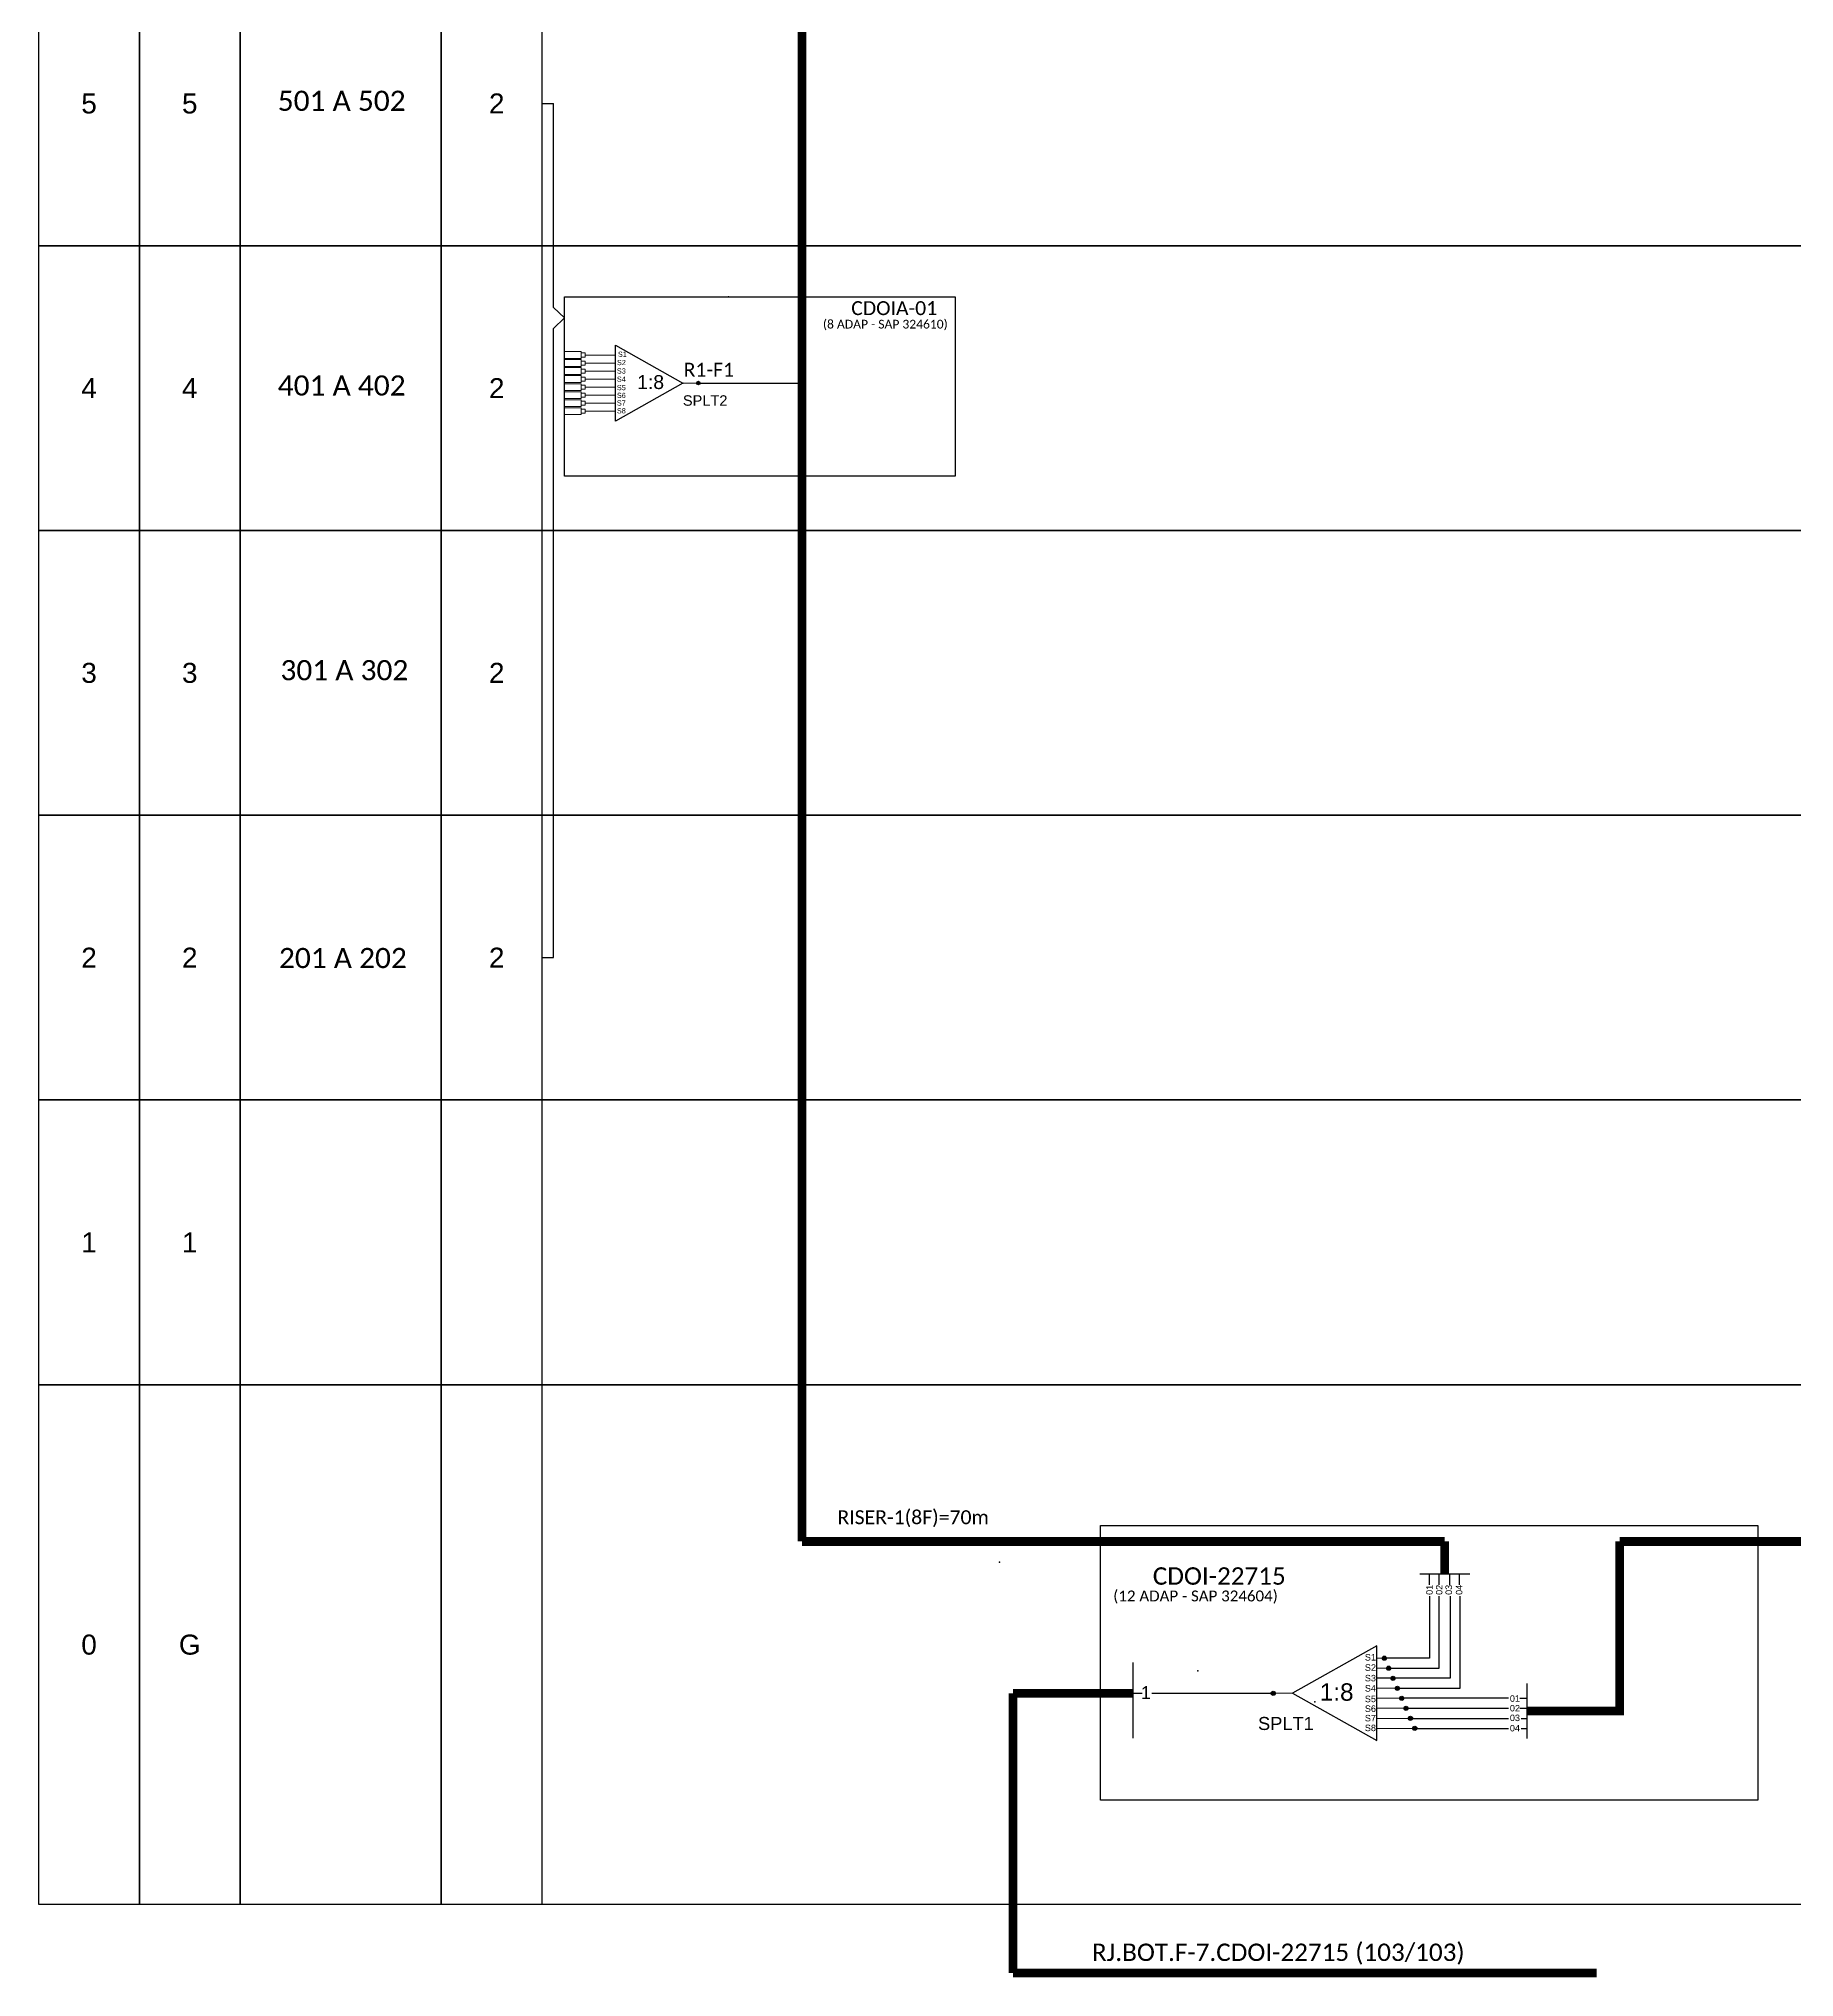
# Model space of a CAD drawing. Header units: inches. Extents: x -143605 to -141670, y 187277 to 187871.
# Drawn here: x -142073 to -141871.1, y 187392.7 to 187615.6 of the extents above; entities that cross this region are included whole.
import ezdxf
from ezdxf.enums import TextEntityAlignment as Align

# ---------------------------------------------------------------- set-up
doc = ezdxf.new("R2010")
doc.units = ezdxf.units.IN
doc.header["$MEASUREMENT"] = 0
doc.styles.add('ARIAL', font='arial.ttf')
doc.styles.add('WMF-Calibri0', font='calibri.ttf')
doc.linetypes.add('RESERVA', pattern='A,0.5,-0.15,["RESERVA",Standard,S=0.18,R=0,X=0,Y=-0.1],-1.3', length=1.95)

# ---------------------------------------------------------------- blocks, each defined once
blk = doc.blocks.new('A$C415C251F')
at = {"color": 3}
blk.add_point((0, 0), dxfattribs=at)
blk = doc.blocks.new('LEG_CDOIA8_C-SPLT_ESQ')
at = {"color": 3, "extrusion": (0, 0, -1), "xscale": -1, "zscale": -1}
blk.add_blockref('A$C415C251F', (0, 0), dxfattribs=at)
at = {"color": 1, "style": 'WMF-Calibri0', "flags": 4}
blk.add_attdef('CDO', (21.44, -2.61), '', height=2, dxfattribs=at)
blk.add_attdef('MODELO', text='', height=1.5, dxfattribs=at).set_placement((22.54, -4.54), align=Align.CENTER)
at = {"style": 'ARIAL', "flags": 4}
blk.add_attdef('SPLITAGEM', text='', height=1.5, dxfattribs=at).set_placement((18.61, -12.59), align=Align.CENTER)
blk = doc.blocks.new('SPLITTER_')
blk.add_point((0, 0))
at = {"style": 'ARIAL', "flags": 4}
blk.add_attdef('SPLT', (0, -3.26), '', height=1.5, dxfattribs=at)
blk = doc.blocks.new('SPLT_1-8_SC-APC_ESQ')
at = {"color": 1}
blk.add_lwpolyline([(7.37, -2.1), (17.04, -7.55), (7.37, -13), (7.37, -2.1)], dxfattribs=at)
at = {"color": 3, "lineweight": 0}
for points in [[(2.41, -3.02), (0, -3.02)], [(2.41, -4), (0, -4)], [(2.41, -4.17), (0, -4.17)], [(2.41, -5.16), (0, -5.16)], [(2.41, -5.32), (0, -5.32)], [(2.41, -3.02), (2.41, -4)], [(2.41, -4.17), (2.41, -5.16)], [(2.41, -5.32), (2.41, -6.31)], [(2.99, -3.51), (7.37, -3.51)], [(7.37, -4.66), (2.99, -4.66)], [(2.41, -6.31), (0, -6.31)], [(2.41, -6.48), (0, -6.48)], [(2.41, -7.46), (0, -7.46)], [(2.41, -7.63), (0, -7.63)], [(2.41, -6.48), (2.41, -7.46)], [(2.41, -7.63), (2.41, -8.62)], [(7.37, -5.82), (2.99, -5.82)], [(7.37, -6.97), (2.99, -6.97)], [(7.37, -8.12), (2.99, -8.12)], [(2.41, -8.62), (0, -8.62)], [(2.41, -8.78), (0, -8.78)], [(2.41, -9.77), (0, -9.77)], [(2.41, -9.94), (0, -9.94)], [(2.41, -10.92), (0, -10.92)], [(2.41, -11.09), (0, -11.09)], [(2.41, -8.78), (2.41, -9.77)], [(2.41, -9.94), (2.41, -10.92)], [(2.41, -11.09), (2.41, -12.08)], [(7.37, -9.28), (2.99, -9.28)], [(7.37, -10.43), (2.99, -10.43)], [(2.41, -12.08), (0, -12.08)], [(7.37, -11.58), (2.99, -11.58)]]:
    blk.add_lwpolyline(points, dxfattribs=at)
for points in [[(2.99, -3.22), (2.41, -3.22), (2.41, -3.8), (2.99, -3.8)], [(2.99, -4.38), (2.41, -4.38), (2.41, -4.95), (2.99, -4.95)], [(2.99, -5.53), (2.41, -5.53), (2.41, -6.1), (2.99, -6.1)], [(2.99, -6.68), (2.41, -6.68), (2.41, -7.26), (2.99, -7.26)], [(2.99, -7.84), (2.41, -7.84), (2.41, -8.41), (2.99, -8.41)], [(2.99, -8.99), (2.41, -8.99), (2.41, -9.56), (2.99, -9.56)], [(2.99, -10.14), (2.41, -10.14), (2.41, -10.72), (2.99, -10.72)], [(2.99, -11.3), (2.41, -11.3), (2.41, -11.87), (2.99, -11.87)]]:
    blk.add_lwpolyline(points, close=True, dxfattribs=at)
at = {"color": 1, "lineweight": 0}
blk.add_lwpolyline([(17.04, -7.55), (19.26, -7.55)], dxfattribs=at)
at = {"color": 1, "style": 'ARIAL'}
for s, height, p in [('S3', 0.75, (7.55, -6.18)), ('S2', 0.75, (7.56, -4.97)), ('S1', 0.75, (7.7, -3.78)), ('S5', 0.75, (7.55, -8.57)), ('S4', 0.75, (7.55, -7.36)), ('1:8', 2, (10.45, -8.4)), ('S6', 0.75, (7.55, -9.69)), ('S7', 0.75, (7.55, -10.78)), ('S8', 0.75, (7.55, -11.9))]:
    blk.add_text(s, height=height, dxfattribs=at).set_placement(p)

msp = doc.modelspace()

# ---------------------------------------------------------------- hatches: boundary and pattern name
h = msp.add_hatch(color=3)
h.dxf.hatch_style = 1
edge = h.paths.add_edge_path()
edge.add_arc((-141997.14, 187576), 0.205, 0, 360)
h = msp.add_hatch(color=3)
h.dxf.hatch_style = 1
edge = h.paths.add_edge_path()
edge.add_arc((-141918.26, 187429.36), 0.242, 0, 360)
h = msp.add_hatch(color=3)
h.dxf.hatch_style = 1
edge = h.paths.add_edge_path()
edge.add_arc((-141917.76, 187428.21), 0.242, 0, 360)
h = msp.add_hatch(color=3)
h.dxf.hatch_style = 1
edge = h.paths.add_edge_path()
edge.add_arc((-141917.26, 187427.05), 0.242, 0, 360)
h = msp.add_hatch(color=3)
h.dxf.hatch_style = 1
edge = h.paths.add_edge_path()
edge.add_arc((-141931.03, 187425.32), 0.242, 0, 360)
h = msp.add_hatch(color=3)
h.dxf.hatch_style = 1
edge = h.paths.add_edge_path()
edge.add_arc((-141916.76, 187425.9), 0.242, 0, 360)
h = msp.add_hatch(color=3)
h.dxf.hatch_style = 1
edge = h.paths.add_edge_path()
edge.add_arc((-141916.26, 187424.75), 0.242, 0, 360)
h = msp.add_hatch(color=3)
h.dxf.hatch_style = 1
edge = h.paths.add_edge_path()
edge.add_arc((-141915.76, 187423.6), 0.242, 0, 360)
h = msp.add_hatch(color=3)
h.dxf.hatch_style = 1
edge = h.paths.add_edge_path()
edge.add_arc((-141915.26, 187422.44), 0.242, 0, 360)
h = msp.add_hatch(color=3)
h.dxf.hatch_style = 1
edge = h.paths.add_edge_path()
edge.add_arc((-141914.76, 187421.29), 0.242, 0, 360)

# ---------------------------------------------------------------- linework, layer by layer
at = {"color": 5, "const_width": 1}
for points in [[(-141985.21, 187677.76), (-141985.21, 187442.78)], [(-141911.31, 187442.78), (-141985.21, 187442.78)], [(-141911.31, 187439.06), (-141911.31, 187442.78)]]:
    msp.add_lwpolyline(points, dxfattribs=at)
for points in [[(-142072.99, 187624.52), (-142061.42, 187624.52), (-142061.42, 187591.78), (-142072.99, 187591.78)], [(-142061.42, 187624.52), (-142049.85, 187624.52), (-142049.85, 187591.78), (-142061.42, 187591.78)], [(-142049.85, 187624.52), (-141779.92, 187624.52), (-141779.92, 187591.78), (-142049.85, 187591.78)], [(-142049.85, 187624.52), (-142026.7, 187624.52), (-142026.7, 187591.78), (-142049.85, 187591.78)], [(-142026.7, 187624.52), (-142015.13, 187624.52), (-142015.13, 187591.78), (-142026.7, 187591.78)], [(-142072.99, 187591.78), (-142061.42, 187591.78), (-142061.42, 187559.04), (-142072.99, 187559.04)], [(-142061.42, 187591.78), (-142049.85, 187591.78), (-142049.85, 187559.04), (-142061.42, 187559.04)], [(-142049.85, 187591.78), (-141779.92, 187591.78), (-141779.92, 187559.04), (-142049.85, 187559.04)], [(-142049.85, 187591.78), (-142026.7, 187591.78), (-142026.7, 187559.04), (-142049.85, 187559.04)], [(-142026.7, 187591.78), (-142015.13, 187591.78), (-142015.13, 187559.04), (-142026.7, 187559.04)], [(-142072.99, 187559.04), (-142061.42, 187559.04), (-142061.42, 187526.29), (-142072.99, 187526.29)], [(-142061.42, 187559.04), (-142049.85, 187559.04), (-142049.85, 187526.29), (-142061.42, 187526.29)], [(-142049.85, 187559.04), (-141779.92, 187559.04), (-141779.92, 187526.29), (-142049.85, 187526.29)], [(-142049.85, 187559.04), (-142026.7, 187559.04), (-142026.7, 187526.29), (-142049.85, 187526.29)], [(-142026.7, 187559.04), (-142015.13, 187559.04), (-142015.13, 187526.29), (-142026.7, 187526.29)], [(-142072.99, 187526.29), (-142061.42, 187526.29), (-142061.42, 187493.55), (-142072.99, 187493.55)], [(-142061.42, 187526.29), (-142049.85, 187526.29), (-142049.85, 187493.55), (-142061.42, 187493.55)], [(-142049.85, 187526.29), (-141779.92, 187526.29), (-141779.92, 187493.55), (-142049.85, 187493.55)], [(-142049.85, 187526.29), (-142026.7, 187526.29), (-142026.7, 187493.55), (-142049.85, 187493.55)], [(-142026.7, 187526.29), (-142015.13, 187526.29), (-142015.13, 187493.55), (-142026.7, 187493.55)], [(-142072.99, 187493.55), (-142061.42, 187493.55), (-142061.42, 187460.81), (-142072.99, 187460.81)], [(-142061.42, 187493.55), (-142049.85, 187493.55), (-142049.85, 187460.81), (-142061.42, 187460.81)], [(-142049.85, 187493.55), (-141779.92, 187493.55), (-141779.92, 187460.81), (-142049.85, 187460.81)], [(-142049.85, 187493.55), (-142026.7, 187493.55), (-142026.7, 187460.81), (-142049.85, 187460.81)], [(-142026.7, 187493.55), (-142015.13, 187493.55), (-142015.13, 187460.81), (-142026.7, 187460.81)], [(-142072.99, 187460.81), (-142061.42, 187460.81), (-142061.42, 187401.03), (-142072.99, 187401.03)], [(-142061.42, 187460.81), (-142049.85, 187460.81), (-142049.85, 187401.03), (-142061.42, 187401.03)], [(-142049.85, 187460.81), (-141779.92, 187460.81), (-141779.92, 187401.03), (-142049.85, 187401.03)], [(-142049.85, 187460.81), (-142026.7, 187460.81), (-142026.7, 187401.03), (-142049.85, 187401.03)], [(-142026.7, 187460.81), (-142015.13, 187460.81), (-142015.13, 187401.03), (-142026.7, 187401.03)]]:
    msp.add_lwpolyline(points, close=True)
at = {"color": 3}
for points in [[(-142015.13, 187509.92), (-142013.81, 187509.92), (-142013.81, 187582.28), (-142012.55, 187583.49), (-142013.81, 187584.7), (-142013.81, 187608.15)], [(-142015.13, 187608.15), (-142013.81, 187608.15)], [(-141947.19, 187425.32), (-141946.11, 187425.32)], [(-141945, 187425.32), (-141931.03, 187425.32)]]:
    msp.add_lwpolyline(points, dxfattribs=at)
at = {"color": 1}
for points in [[(-142012.55, 187585.9), (-141967.6, 187585.9), (-141967.6, 187565.29), (-142012.55, 187565.29)], [(-141950.88, 187444.62), (-141875.31, 187444.62), (-141875.31, 187413.04), (-141950.88, 187413.04)]]:
    msp.add_lwpolyline(points, close=True, dxfattribs=at)
at = {"color": 5}
for points in [[(-141997.14, 187576), (-141985.21, 187576)], [(-141914.17, 187439.06), (-141908.44, 187439.06)], [(-141913.12, 187439.06), (-141913.12, 187437.8)], [(-141911.97, 187437.8), (-141911.97, 187439.06)], [(-141910.76, 187439.06), (-141910.76, 187437.8)], [(-141913.07, 187436.49), (-141913.07, 187429.36)], [(-141911.97, 187428.21), (-141911.97, 187436.49)], [(-141910.7, 187436.49), (-141910.7, 187427.05)], [(-141913.07, 187429.36), (-141918.26, 187429.36)], [(-141917.76, 187428.21), (-141911.97, 187428.21)], [(-141910.7, 187427.05), (-141917.26, 187427.05)]]:
    msp.add_lwpolyline(points, dxfattribs=at)
at = {"color": 6, "const_width": 1}
for points in [[(-141901.87, 187423.3), (-141891.19, 187423.3), (-141891.19, 187442.78)], [(-141891.19, 187442.78), (-141809.93, 187442.78)]]:
    msp.add_lwpolyline(points, dxfattribs=at)
at = {"color": 8, "linetype": 'RESERVA', "ltscale": 4}
for points in [[(-141909.6, 187437.8), (-141909.6, 187439.06)], [(-141909.54, 187425.9), (-141909.54, 187436.49)], [(-141916.76, 187425.9), (-141909.54, 187425.9)]]:
    msp.add_lwpolyline(points, dxfattribs=at)
at = {"color": 1}
for points in [[(-141947.19, 187428.86), (-141947.19, 187420.15)], [(-141919.13, 187430.77), (-141928.8, 187425.32), (-141919.13, 187419.88), (-141919.13, 187430.77)]]:
    msp.add_lwpolyline(points, dxfattribs=at)
at = {"color": 7, "lineweight": 0}
for points in [[(-141918.26, 187429.36), (-141919.13, 187429.36)], [(-141919.13, 187428.21), (-141917.76, 187428.21)], [(-141917.26, 187427.05), (-141917.26, 187427.05)], [(-141919.13, 187425.9), (-141916.76, 187425.9)], [(-141919.13, 187424.75), (-141916.26, 187424.75)], [(-141919.13, 187423.6), (-141915.76, 187423.6)], [(-141919.13, 187422.44), (-141915.26, 187422.44)], [(-141919.13, 187421.29), (-141914.76, 187421.29)]]:
    msp.add_lwpolyline(points, dxfattribs=at)
msp.add_lwpolyline([(-141917.26, 187427.05), (-141919.13, 187427.05)])
at = {"color": 1, "const_width": 1}
for points in [[(-141960.96, 187425.33), (-141947.19, 187425.32)], [(-141960.96, 187425.33), (-141960.96, 187393.17)], [(-141960.96, 187393.17), (-141893.84, 187393.17)]]:
    msp.add_lwpolyline(points, dxfattribs=at)
at = {"color": 1, "lineweight": 0}
msp.add_lwpolyline([(-141928.8, 187425.32), (-141931.03, 187425.32)], dxfattribs=at)
at = {"color": 6}
for points in [[(-141903.97, 187424.75), (-141916.26, 187424.75)], [(-141902.66, 187424.75), (-141901.87, 187424.75)], [(-141901.87, 187426.46), (-141901.87, 187420.14)], [(-141915.76, 187423.6), (-141903.97, 187423.6)], [(-141915.26, 187422.44), (-141903.97, 187422.44)], [(-141902.66, 187423.6), (-141901.87, 187423.6)], [(-141902.52, 187422.44), (-141901.87, 187422.44)], [(-141914.76, 187421.29), (-141903.97, 187421.29)], [(-141902.51, 187421.29), (-141901.87, 187421.29)]]:
    msp.add_lwpolyline(points, dxfattribs=at)
at = {"color": 3}
for centre, radius in [((-141997.14, 187576), 0.205), ((-141918.26, 187429.36), 0.242), ((-141917.76, 187428.21), 0.242), ((-141917.26, 187427.05), 0.242), ((-141931.03, 187425.32), 0.242), ((-141916.76, 187425.9), 0.242), ((-141916.26, 187424.75), 0.242), ((-141915.76, 187423.6), 0.242), ((-141915.26, 187422.44), 0.242), ((-141914.76, 187421.29), 0.242)]:
    msp.add_circle(centre, radius, dxfattribs=at)

# ---------------------------------------------------------------- block references
ref = msp.add_blockref('LEG_CDOIA8_C-SPLT_ESQ', (-141993.67, 187585.9), dxfattribs=dict(at, xscale=0.7999999999883585, yscale=0.7999999999883585, zscale=0.8))
ref.add_attrib('CDO', 'CDOIA-01', (-141979.56, 187583.81), dxfattribs={"color": 1, "height": 1.6, "style": 'WMF-Calibri0'})
ref.add_attrib('MODELO', '(8 ADAP - SAP 324610)', dxfattribs={"color": 1, "height": 1, "style": 'WMF-Calibri0'}).set_placement((-141975.64, 187582.27), align=Align.CENTER)
at = {"xscale": 0.7999999999883585, "yscale": 0.7999999999883585, "zscale": 0.8}
msp.add_blockref('SPLT_1-8_SC-APC_ESQ', (-142012.55, 187582.03), dxfattribs=at)
ref = msp.add_blockref('SPLITTER_', (-141998.92, 187576), dxfattribs=dict(xscale=0.7999999999883585, yscale=0.7999999999883585, zscale=0.8))
ref.add_attrib('SPLT', 'SPLT2', (-141998.92, 187573.39), dxfattribs={"height": 1.2, "style": 'ARIAL'})
at = {"color": 3}
ref = msp.add_blockref('LEG_CDOIA8_C-SPLT_ESQ', (-141962.51, 187440.42), dxfattribs=at)
ref.add_attrib('CDO', 'CDOI-22715', (-141944.88, 187437.81), dxfattribs={"color": 1, "height": 2, "style": 'WMF-Calibri0'})
ref.add_attrib('MODELO', '(12 ADAP - SAP 324604)', dxfattribs={"color": 1, "height": 1.25, "style": 'WMF-Calibri0'}).set_placement((-141939.97, 187435.89), align=Align.CENTER)
ref = msp.add_blockref('SPLITTER_', (-141939.72, 187427.91), dxfattribs=dict(xscale=-1))
ref.add_attrib('SPLT', '1', (-141946.25, 187424.65), dxfattribs={"height": 1.5, "style": 'ARIAL'})
ref = msp.add_blockref('SPLITTER_', (-141926.25, 187424.36), dxfattribs=dict(xscale=-1))
ref.add_attrib('SPLT', 'SPLT1', (-141932.78, 187421.1), dxfattribs={"height": 1.5, "style": 'ARIAL'})

# ---------------------------------------------------------------- texts
at = {"style": 'WMF-Calibri0'}
for s, p in [('501 A 502', (-142045.51, 187607.3)), ('401 A 402', (-142045.51, 187574.56)), ('301 A 302', (-142045.2, 187541.82)), ('201 A 202', (-142045.37, 187508.72))]:
    msp.add_text(s, height=2.317, dxfattribs=at).set_placement(p)
at = {"color": 5, "style": 'WMF-Calibri0'}
for s, p in [('R1-F1', (-141998.83, 187576.73)), ('RISER-1(8F)=70m', (-141981.15, 187444.77))]:
    msp.add_text(s, height=1.6, dxfattribs=at).set_placement(p)
at = {"style": 'ARIAL'}
for s, p in [('01', (-141913.07, 187437.22)), ('02', (-141911.95, 187437.22)), ('03', (-141910.85, 187437.22)), ('04', (-141909.66, 187437.22))]:
    msp.add_text(s, height=0.75, rotation=90, dxfattribs=at).set_placement(p, align=Align.MIDDLE_CENTER)
at = {"color": 1}
for s, height, style, p in [('S1', 0.75, 'ARIAL', (-141920.5, 187429.09)), ('S2', 0.75, 'ARIAL', (-141920.5, 187427.91)), ('S3', 0.75, 'ARIAL', (-141920.5, 187426.69)), ('1:8', 2, 'ARIAL', (-141925.68, 187424.47)), ('S4', 0.75, 'ARIAL', (-141920.5, 187425.52)), ('S5', 0.75, 'ARIAL', (-141920.5, 187424.3)), ('S6', 0.75, 'ARIAL', (-141920.5, 187423.18)), ('S7', 0.75, 'ARIAL', (-141920.5, 187422.09)), ('S8', 0.75, 'ARIAL', (-141920.5, 187420.97)), ('RJ.BOT.F-7.CDOI-22715 (103/103)', 2, 'WMF-Calibri0', (-141951.88, 187394.54))]:
    msp.add_text(s, height=height, dxfattribs=dict(at, style=style)).set_placement(p)
at = {"style": 'ARIAL'}
for s, p in [('01', (-141903.24, 187424.72)), ('02', (-141903.24, 187423.61)), ('03', (-141903.24, 187422.5)), ('04', (-141903.24, 187421.31))]:
    msp.add_text(s, height=0.75, dxfattribs=at).set_placement(p, align=Align.MIDDLE_CENTER)
at = {"style": 'ARIAL', "flags": 12}
for tag, p in [('2', (-142020.33, 187608.15)), ('5', (-142067.21, 187608.15)), ('5', (-142055.63, 187608.15)), ('4', (-142067.21, 187575.41)), ('4', (-142055.63, 187575.41)), ('2', (-142020.33, 187575.41)), ('3', (-142067.21, 187542.67)), ('3', (-142055.63, 187542.67)), ('2', (-142020.33, 187542.67)), ('2', (-142067.21, 187509.92)), ('2', (-142055.63, 187509.92)), ('2', (-142020.33, 187509.92)), ('1', (-142067.21, 187477.18)), ('1', (-142055.63, 187477.18)), ('0', (-142067.21, 187430.92)), ('G', (-142055.63, 187430.92))]:
    msp.add_attdef(tag, text='XX', height=2.3, dxfattribs=at).set_placement(p, align=Align.MIDDLE_CENTER)

doc.saveas('drawing.dxf')
